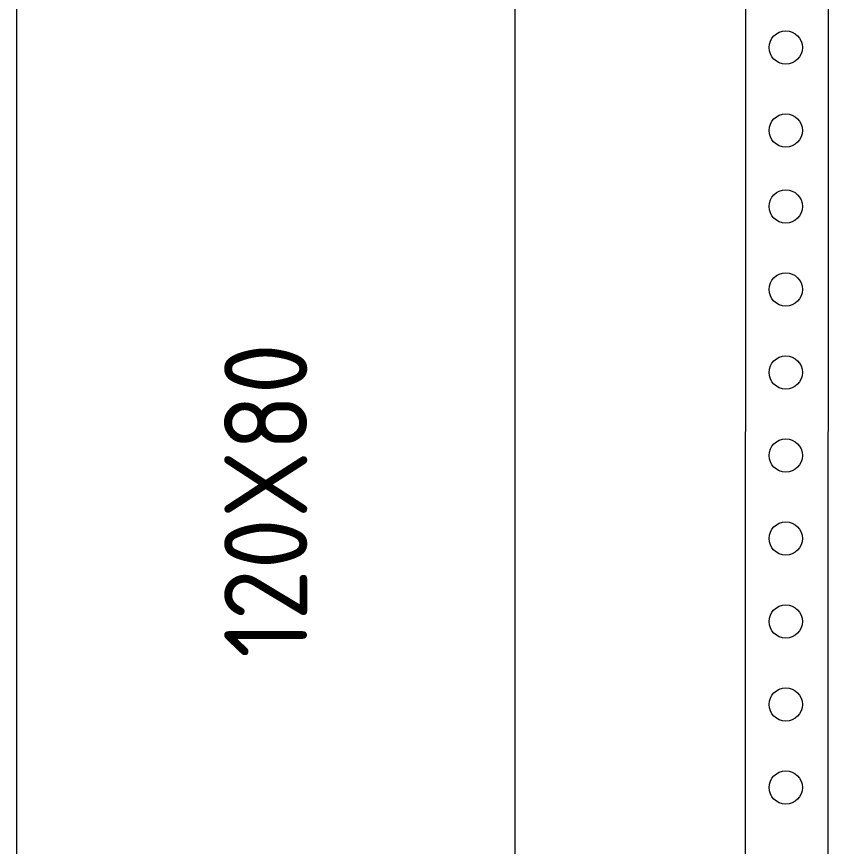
# Model space of a CAD drawing. Header units: millimetres. Extents: x 1880 to 4113, y 771 to 2990.
# Drawn here: x 2435.9 to 2631.7, y 1859.9 to 2059.8 of the extents above; entities that cross this region are included whole.
import ezdxf

# ---------------------------------------------------------------- set-up
doc = ezdxf.new("R2010")
doc.units = ezdxf.units.MM
for name, color, linetype in [('000-PI_TEXT', 7, 'Continuous'), ('002-PI-Kabelska kanalica', 150, 'Continuous'), ('004-PI-DIN Šina', 3, 'Continuous')]:
    doc.layers.add(name, color=color, linetype=linetype)
doc.styles.add('PI0', font='isocpeur.ttf', dxfattribs={"width": 0.9})

msp = doc.modelspace()

# ---------------------------------------------------------------- linework, layer by layer
at = {"layer": '002-PI-Kabelska kanalica', "color": 0, "linetype": 'ByBlock', "lineweight": 0}
for p, q in [((2435.95, 2624.72), (2435.95, 1193.72)), ((2555.95, 2624.72), (2555.95, 1193.72))]:
    msp.add_line(p, q, dxfattribs=at)
at = {"layer": '004-PI-DIN Šina', "color": 0, "linetype": 'ByBlock', "lineweight": 0}
for p, q in [((2611.7, 2621.13), (2611.18, 1193.72)), ((2631.18, 1193.72), (2631.7, 2621.13))]:
    msp.add_line(p, q, dxfattribs=at)
at = {"layer": '004-PI-DIN Šina', "color": 0, "linetype": 'ByBlock', "lineweight": 0, "ltscale": 0.01}
for centre in [(2621.18, 2052.37), (2621.18, 2032.37), (2621.18, 2014.08), (2621.18, 1994.08), (2621.18, 1994.08), (2621.18, 1974.08), (2621.18, 1954.08), (2621.18, 1934.08), (2621.18, 1914.08), (2621.18, 1894.08), (2621.18, 1874.08)]:
    msp.add_circle(centre, 4, dxfattribs=at)

# ---------------------------------------------------------------- texts
at = {"layer": '000-PI_TEXT', "color": 0, "style": 'PI0', "width": 0.9}
msp.add_text('120X80', height=20, rotation=90, dxfattribs=at).set_placement((2505.95, 1905.32))

doc.saveas('drawing.dxf')
